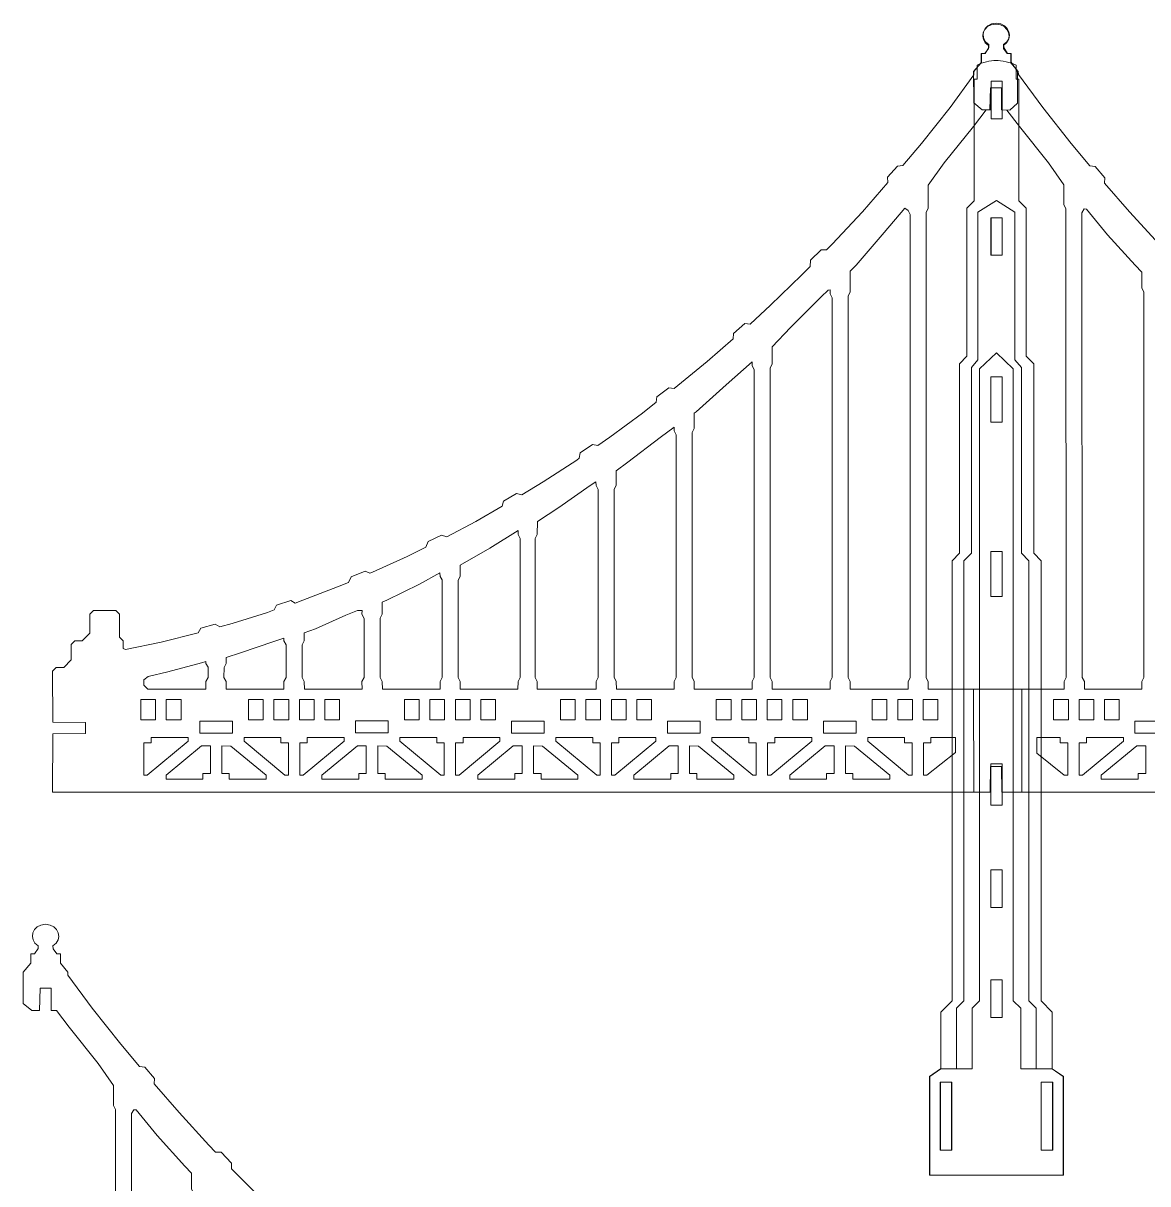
# Model space of a CAD drawing. Header units: inches. Extents: x 35 to 303, y 44 to 240.
# Drawn here: x 34.8 to 105.3, y 167.2 to 239.9 of the extents above; entities that cross this region are included whole.
import ezdxf

# ---------------------------------------------------------------- set-up
doc = ezdxf.new("R2010")
doc.units = ezdxf.units.IN
doc.header["$MEASUREMENT"] = 0
doc.layers.add('Layer 1', color=7, linetype='Continuous')

msp = doc.modelspace()

# ---------------------------------------------------------------- linework, layer by layer
at = {"layer": 'Layer 1', "color": 5, "lineweight": 9}
for points in [[(96.141, 233.946), (95.452, 233.946), (95.452, 236.298), (96.141, 236.298), (96.141, 233.946)], [(90.25, 228.191), (90.384, 227.954), (90.387, 198.936), (90.25, 198.701), (90.256, 198.226), (86.627, 198.226), (86.631, 198.701), (86.493, 198.946), (86.501, 222.834), (86.631, 223.096), (86.63, 224.4), (86.993, 224.768), (88.749, 226.829), (90.045, 228.34), (90.25, 228.191)], [(93.285, 174.427), (93.285, 178.227), (93.75, 178.702), (93.75, 206.253), (94.216, 206.727), (94.216, 218.365), (94.619, 218.84), (94.619, 228.103), (95.783, 228.831), (96.946, 228.103), (96.946, 218.84), (97.349, 218.365), (97.349, 206.727), (97.815, 206.253), (97.815, 178.702), (98.28, 178.227), (98.28, 174.427), (99.273, 174.427), (99.972, 173.952), (99.972, 167.777), (91.594, 167.777), (91.594, 173.952), (92.292, 174.427), (93.285, 174.427)], [(104.896, 223.333), (104.898, 224.34), (104.471, 224.775), (102.753, 226.683), (101.421, 228.292), (101.277, 228.298), (101.143, 228.06), (101.164, 198.938), (101.298, 198.701), (101.297, 198.226), (104.899, 198.226), (104.896, 198.701), (105.029, 198.938), (105.029, 223.096), (104.896, 223.333)], [(96.139, 225.395), (95.426, 225.395), (95.426, 227.748), (96.139, 227.748), (96.139, 225.395)], [(96.141, 225.395), (95.452, 225.395), (95.452, 227.748), (96.141, 227.748), (96.141, 225.395)], [(85.363, 222.987), (85.495, 222.736), (85.496, 198.946), (85.363, 198.701), (85.366, 198.226), (81.743, 198.226), (81.743, 198.701), (81.61, 198.946), (81.613, 218.347), (81.743, 218.583), (81.741, 219.666), (82.892, 220.871), (84.81, 222.782), (85.241, 223.22), (85.368, 223.222), (85.363, 222.987)], [(94.26, 174.427), (94.26, 178.227), (94.725, 178.702), (94.725, 218.278), (95.784, 219.275), (96.842, 218.278), (96.842, 178.702), (97.308, 178.227), (97.308, 174.427), (99.275, 174.427), (99.973, 173.952), (99.973, 167.777), (91.595, 167.777), (91.595, 173.952), (92.293, 174.427), (94.26, 174.427)], [(80.476, 218.475), (80.609, 218.231), (80.609, 198.938), (80.476, 198.701), (80.476, 198.226), (76.859, 198.226), (76.856, 198.701), (76.719, 198.962), (76.726, 214.3), (76.856, 214.546), (76.855, 215.496), (76.972, 215.587), (78.858, 217.273), (80.473, 218.716), (80.476, 218.475)], [(96.139, 214.945), (95.426, 214.945), (95.426, 217.773), (96.139, 217.773), (96.139, 214.945)], [(95.427, 214.945), (96.14, 214.945), (96.14, 217.773), (95.427, 217.773), (95.427, 214.945)], [(95.439, 214.945), (96.153, 214.945), (96.153, 217.773), (95.439, 217.773), (95.439, 214.945)], [(75.588, 214.394), (75.718, 214.154), (75.722, 198.946), (75.588, 198.701), (75.588, 198.226), (71.983, 198.226), (71.969, 198.701), (71.848, 198.962), (71.838, 210.738), (71.969, 210.983), (71.969, 211.886), (72.692, 212.439), (74.728, 213.975), (75.587, 214.621), (75.588, 214.394)], [(70.701, 210.983), (70.833, 210.721), (70.842, 198.946), (70.701, 198.701), (70.701, 198.226), (67.021, 198.226), (67.02, 198.701), (66.886, 198.947), (66.885, 207.646), (67.02, 207.896), (67.026, 208.713), (68.374, 209.592), (70.344, 210.978), (70.682, 211.211), (70.701, 210.983)], [(65.814, 207.896), (65.95, 207.646), (65.947, 198.94), (65.814, 198.701), (65.812, 198.226), (62.199, 198.226), (62.194, 198.701), (62.071, 198.946), (62.066, 205.047), (62.194, 205.283), (62.194, 205.98), (64.044, 207.045), (65.815, 208.147), (65.814, 207.896)], [(95.426, 204.02), (96.139, 204.02), (96.139, 206.848), (95.426, 206.848), (95.426, 204.02)], [(95.427, 204.02), (96.14, 204.02), (96.14, 206.848), (95.427, 206.848), (95.427, 204.02)], [(95.439, 204.02), (96.153, 204.02), (96.153, 206.848), (95.439, 206.848), (95.439, 204.02)], [(60.927, 205.283), (61.065, 205.064), (61.06, 198.946), (60.927, 198.701), (60.938, 198.226), (57.322, 198.226), (57.307, 198.701), (57.173, 198.946), (57.171, 202.669), (57.307, 202.908), (57.297, 203.663), (57.597, 203.789), (59.649, 204.799), (60.924, 205.509), (60.927, 205.283)], [(56.039, 202.908), (56.168, 202.652), (56.173, 198.938), (56.039, 198.701), (56.045, 198.226), (52.43, 198.226), (52.42, 198.701), (52.286, 198.938), (52.289, 201.004), (52.42, 201.245), (52.413, 201.749), (53.119, 201.995), (55.028, 202.854), (55.759, 203.151), (56.048, 203.152), (56.039, 202.908)], [(51.152, 201.245), (51.284, 201.004), (51.285, 198.938), (51.152, 198.701), (51.153, 198.226), (47.538, 198.226), (47.533, 198.701), (47.395, 198.946), (47.397, 199.577), (47.533, 199.821), (47.533, 200.206), (48.429, 200.502), (50.526, 201.211), (51.134, 201.422), (51.152, 201.245)], [(46.265, 199.821), (46.398, 199.594), (46.395, 198.946), (46.265, 198.701), (46.261, 198.226), (42.618, 198.226), (42.377, 198.463), (42.377, 198.807), (42.645, 199.004), (43.871, 199.312), (45.985, 199.869), (46.257, 199.945), (46.265, 199.821)], [(42.185, 197.571), (43.106, 197.571), (43.106, 196.296), (42.185, 196.296), (42.185, 197.571)], [(43.781, 197.571), (44.702, 197.571), (44.702, 196.296), (43.781, 196.296), (43.781, 197.571)], [(48.931, 197.571), (49.852, 197.571), (49.852, 196.296), (48.931, 196.296), (48.931, 197.571)], [(50.527, 197.571), (51.448, 197.571), (51.448, 196.296), (50.527, 196.296), (50.527, 197.571)], [(52.124, 197.571), (53.045, 197.571), (53.045, 196.296), (52.124, 196.296), (52.124, 197.571)], [(53.72, 197.571), (54.641, 197.571), (54.641, 196.296), (53.72, 196.296), (53.72, 197.571)], [(58.7, 197.571), (59.621, 197.571), (59.621, 196.296), (58.7, 196.296), (58.7, 197.571)], [(60.296, 197.571), (61.217, 197.571), (61.217, 196.296), (60.296, 196.296), (60.296, 197.571)], [(61.892, 197.571), (62.813, 197.571), (62.813, 196.296), (61.892, 196.296), (61.892, 197.571)], [(63.489, 197.571), (64.41, 197.571), (64.41, 196.296), (63.489, 196.296), (63.489, 197.571)], [(68.469, 197.571), (69.39, 197.571), (69.39, 196.296), (68.469, 196.296), (68.469, 197.571)], [(70.065, 197.571), (70.986, 197.571), (70.986, 196.296), (70.065, 196.296), (70.065, 197.571)], [(71.661, 197.571), (72.582, 197.571), (72.582, 196.296), (71.661, 196.296), (71.661, 197.571)], [(73.257, 197.571), (74.178, 197.571), (74.178, 196.296), (73.257, 196.296), (73.257, 197.571)], [(78.237, 197.571), (79.158, 197.571), (79.158, 196.296), (78.237, 196.296), (78.237, 197.571)], [(79.834, 197.571), (80.755, 197.571), (80.755, 196.296), (79.834, 196.296), (79.834, 197.571)], [(81.43, 197.571), (82.351, 197.571), (82.351, 196.296), (81.43, 196.296), (81.43, 197.571)], [(83.026, 197.571), (83.947, 197.571), (83.947, 196.296), (83.026, 196.296), (83.026, 197.571)], [(88.006, 197.571), (88.927, 197.571), (88.927, 196.296), (88.006, 196.296), (88.006, 197.571)], [(89.602, 197.571), (90.523, 197.571), (90.523, 196.296), (89.602, 196.296), (89.602, 197.571)], [(91.199, 197.571), (92.119, 197.571), (92.119, 196.296), (91.199, 196.296), (91.199, 197.571)], [(99.371, 197.571), (100.292, 197.571), (100.292, 196.296), (99.371, 196.296), (99.371, 197.571)], [(100.967, 197.571), (101.888, 197.571), (101.888, 196.296), (100.967, 196.296), (100.967, 197.571)], [(102.563, 197.571), (103.485, 197.571), (103.485, 196.296), (102.563, 196.296), (102.563, 197.571)], [(45.872, 195.458), (45.872, 196.207), (47.92, 196.207), (47.92, 195.458), (45.872, 195.458)], [(55.641, 195.48), (55.641, 196.229), (57.689, 196.229), (57.689, 195.48), (55.641, 195.48)], [(65.409, 195.458), (65.409, 196.207), (67.457, 196.207), (67.457, 195.458), (65.409, 195.458)], [(75.177, 195.458), (75.177, 196.207), (77.225, 196.207), (77.225, 195.458), (75.177, 195.458)], [(84.946, 195.458), (84.946, 196.207), (86.994, 196.207), (86.994, 195.458), (84.946, 195.458)], [(104.466, 195.458), (104.466, 196.207), (106.514, 196.207), (106.514, 195.458), (104.466, 195.458)], [(42.368, 192.824), (42.368, 194.853), (42.834, 194.853), (42.834, 195.199), (45.148, 195.199), (45.148, 194.962), (42.586, 192.824), (42.368, 192.824)], [(51.429, 192.824), (51.429, 194.853), (50.964, 194.853), (50.964, 195.199), (48.65, 195.199), (48.65, 194.962), (51.212, 192.824), (51.429, 192.824)], [(52.137, 192.824), (52.137, 194.853), (52.602, 194.853), (52.602, 195.199), (54.916, 195.199), (54.916, 194.962), (52.354, 192.824), (52.137, 192.824)], [(61.197, 192.824), (61.197, 194.853), (60.732, 194.853), (60.732, 195.199), (58.418, 195.199), (58.418, 194.962), (60.98, 192.824), (61.197, 192.824)], [(61.905, 192.824), (61.905, 194.853), (62.37, 194.853), (62.37, 195.199), (64.684, 195.199), (64.684, 194.962), (62.122, 192.824), (61.905, 192.824)], [(70.966, 192.824), (70.966, 194.853), (70.5, 194.853), (70.5, 195.199), (68.186, 195.199), (68.186, 194.962), (70.749, 192.824), (70.966, 192.824)], [(71.673, 192.824), (71.673, 194.853), (72.139, 194.853), (72.139, 195.199), (74.453, 195.199), (74.453, 194.962), (71.89, 192.824), (71.673, 192.824)], [(80.734, 192.824), (80.734, 194.853), (80.269, 194.853), (80.269, 195.199), (77.955, 195.199), (77.955, 194.962), (80.517, 192.824), (80.734, 192.824)], [(81.441, 192.824), (81.441, 194.853), (81.907, 194.853), (81.907, 195.199), (84.221, 195.199), (84.221, 194.962), (81.659, 192.824), (81.441, 192.824)], [(90.502, 192.824), (90.502, 194.853), (90.037, 194.853), (90.037, 195.199), (87.723, 195.199), (87.723, 194.962), (90.285, 192.824), (90.502, 192.824)], [(91.21, 192.824), (91.21, 194.853), (91.675, 194.853), (91.675, 195.199), (93.214, 195.199), (93.217, 194.258), (91.427, 192.824), (91.21, 192.824)], [(100.255, 192.824), (100.255, 194.853), (99.789, 194.853), (99.789, 195.199), (98.319, 195.199), (98.323, 194.198), (100.038, 192.824), (100.255, 192.824)], [(100.962, 192.824), (100.962, 194.853), (101.428, 194.853), (101.428, 195.199), (103.742, 195.199), (103.742, 194.962), (101.179, 192.824), (100.962, 192.824)], [(46.542, 194.661), (46.542, 192.933), (46.076, 192.933), (46.076, 192.587), (43.763, 192.587), (43.763, 192.824), (45.981, 194.659), (46.542, 194.661)], [(47.256, 194.661), (47.256, 192.933), (47.721, 192.933), (47.721, 192.587), (50.035, 192.587), (50.035, 192.824), (47.819, 194.657), (47.256, 194.661)], [(56.31, 194.661), (56.31, 192.933), (55.845, 192.933), (55.845, 192.587), (53.531, 192.587), (53.531, 192.824), (55.75, 194.659), (56.31, 194.661)], [(57.024, 194.661), (57.024, 192.933), (57.489, 192.933), (57.489, 192.587), (59.803, 192.587), (59.803, 192.824), (57.588, 194.657), (57.024, 194.661)], [(66.078, 194.661), (66.078, 192.933), (65.613, 192.933), (65.613, 192.587), (63.299, 192.587), (63.299, 192.824), (65.518, 194.659), (66.078, 194.661)], [(66.792, 194.661), (66.792, 192.933), (67.258, 192.933), (67.258, 192.587), (69.571, 192.587), (69.571, 192.824), (67.356, 194.657), (66.792, 194.661)], [(75.847, 194.661), (75.847, 192.933), (75.381, 192.933), (75.381, 192.587), (73.067, 192.587), (73.067, 192.824), (75.286, 194.659), (75.847, 194.661)], [(76.56, 194.661), (76.56, 192.933), (77.026, 192.933), (77.026, 192.587), (79.34, 192.587), (79.34, 192.824), (77.124, 194.657), (76.56, 194.661)], [(85.615, 194.661), (85.615, 192.933), (85.15, 192.933), (85.15, 192.587), (82.836, 192.587), (82.836, 192.824), (85.054, 194.659), (85.615, 194.661)], [(86.329, 194.661), (86.329, 192.933), (86.794, 192.933), (86.794, 192.587), (89.108, 192.587), (89.108, 192.824), (86.893, 194.657), (86.329, 194.661)], [(105.136, 194.661), (105.136, 192.933), (104.67, 192.933), (104.67, 192.587), (102.356, 192.587), (102.356, 192.824), (104.575, 194.659), (105.136, 194.661)], [(95.426, 190.957), (96.139, 190.957), (96.139, 193.548), (95.426, 193.548), (95.426, 190.957)], [(95.427, 190.957), (96.14, 190.957), (96.14, 193.548), (95.427, 193.548), (95.427, 190.957)], [(95.439, 190.957), (96.153, 190.957), (96.153, 193.548), (95.439, 193.548), (95.439, 190.957)], [(95.426, 184.544), (96.139, 184.544), (96.139, 186.897), (95.426, 186.897), (95.426, 184.544)], [(95.427, 184.544), (96.14, 184.544), (96.14, 186.897), (95.427, 186.897), (95.427, 184.544)], [(95.439, 184.544), (96.153, 184.544), (96.153, 186.897), (95.439, 186.897), (95.439, 184.544)], [(95.426, 177.657), (96.139, 177.657), (96.139, 180.01), (95.426, 180.01), (95.426, 177.657)], [(95.427, 177.657), (96.14, 177.657), (96.14, 180.01), (95.427, 180.01), (95.427, 177.657)], [(95.439, 177.657), (96.153, 177.657), (96.153, 180.01), (95.439, 180.01), (95.439, 177.657)], [(92.981, 173.597), (92.267, 173.597), (92.267, 169.344), (92.981, 169.344), (92.981, 173.597)], [(92.982, 173.597), (92.268, 173.597), (92.268, 169.344), (92.982, 169.344), (92.982, 173.597)], [(92.994, 173.597), (92.281, 173.597), (92.281, 169.344), (92.994, 169.344), (92.994, 173.597)], [(99.298, 173.597), (98.585, 173.597), (98.585, 169.344), (99.298, 169.344), (99.298, 173.597)], [(99.299, 173.597), (98.586, 173.597), (98.586, 169.344), (99.299, 169.344), (99.299, 173.597)], [(99.312, 173.597), (98.598, 173.597), (98.598, 169.344), (99.312, 169.344), (99.312, 173.597)], [(45.357, 166.897), (45.359, 167.906), (44.933, 168.343), (43.215, 170.256), (41.883, 171.87), (41.738, 171.876), (41.605, 171.638), (41.626, 142.43), (41.759, 142.192), (41.759, 141.716), (45.361, 141.716), (45.357, 142.192), (45.491, 142.43), (45.491, 166.659), (45.357, 166.897)]]:
    msp.add_lwpolyline(points, dxfattribs=at)
for points, knots in [([(36.676, 195.412), (36.676, 195.412), (38.719, 195.439), (38.719, 195.439), (38.719, 195.439), (38.719, 196.13), (38.719, 196.13), (38.719, 196.13), (36.67, 196.15), (36.67, 196.15), (36.67, 196.15), (36.659, 199.345), (36.659, 199.345), (36.659, 199.345), (36.891, 199.583), (36.891, 199.583), (36.891, 199.583), (37.357, 199.583), (37.357, 199.583), (37.357, 199.583), (37.822, 200.058), (37.822, 200.058), (37.822, 200.058), (37.822, 201.008), (37.822, 201.008), (37.822, 201.008), (38.055, 201.245), (38.055, 201.245), (38.055, 201.245), (38.52, 201.245), (38.52, 201.245), (38.52, 201.245), (38.986, 201.721), (38.986, 201.721), (38.986, 201.721), (38.986, 202.908), (38.986, 202.908), (38.986, 202.908), (39.219, 203.146), (39.219, 203.146), (39.219, 203.146), (40.615, 203.146), (40.615, 203.146), (40.615, 203.146), (40.848, 202.908), (40.848, 202.908), (40.848, 202.908), (40.848, 201.483), (40.848, 201.483), (40.848, 201.483), (41.081, 201.245), (41.081, 201.245), (41.081, 201.245), (41.081, 200.771), (41.081, 200.771), (41.081, 200.771), (41.234, 200.697), (41.234, 200.697), (41.234, 200.697), (43.466, 201.167), (43.466, 201.167), (43.466, 201.167), (45.778, 201.739), (45.778, 201.739), (45.778, 201.739), (45.941, 202.031), (45.941, 202.031), (45.941, 202.031), (46.838, 202.284), (46.838, 202.284), (46.838, 202.284), (47.124, 202.118), (47.124, 202.118), (47.124, 202.118), (47.911, 202.328), (47.911, 202.328), (47.911, 202.328), (50.122, 203.019), (50.122, 203.019), (50.122, 203.019), (50.534, 203.183), (50.534, 203.183), (50.534, 203.183), (50.685, 203.481), (50.685, 203.481), (50.685, 203.481), (51.572, 203.769), (51.572, 203.769), (51.572, 203.769), (51.864, 203.614), (51.864, 203.614), (51.864, 203.614), (52.324, 203.784), (52.324, 203.784), (52.324, 203.784), (54.516, 204.623), (54.516, 204.623), (54.516, 204.623), (55.2, 204.909), (55.2, 204.909), (55.2, 204.909), (55.364, 205.263), (55.364, 205.263), (55.364, 205.263), (56.23, 205.612), (56.23, 205.612), (56.23, 205.612), (56.532, 205.478), (56.532, 205.478), (56.532, 205.478), (56.696, 205.536), (56.696, 205.536), (56.696, 205.536), (58.865, 206.522), (58.865, 206.522), (58.865, 206.522), (60.049, 207.105), (60.049, 207.105), (60.049, 207.105), (60.182, 207.457), (60.182, 207.457), (60.182, 207.457), (61.024, 207.86), (61.024, 207.86), (61.024, 207.86), (61.361, 207.764), (61.361, 207.764), (61.361, 207.764), (63.162, 208.718), (63.162, 208.718), (63.162, 208.718), (64.826, 209.675), (64.826, 209.675), (64.826, 209.675), (64.908, 210), (64.908, 210), (64.908, 210), (65.711, 210.481), (65.711, 210.481), (65.711, 210.481), (66.06, 210.396), (66.06, 210.396), (66.06, 210.396), (67.398, 211.21), (67.398, 211.21), (67.398, 211.21), (69.491, 212.567), (69.491, 212.567), (69.491, 212.567), (69.643, 212.69), (69.643, 212.69), (69.643, 212.69), (69.708, 213.02), (69.708, 213.02), (69.708, 213.02), (70.482, 213.547), (70.482, 213.547), (70.482, 213.547), (70.805, 213.481), (70.805, 213.481), (70.805, 213.481), (71.566, 213.998), (71.566, 213.998), (71.566, 213.998), (73.621, 215.504), (73.621, 215.504), (73.621, 215.504), (74.474, 216.19), (74.474, 216.19), (74.474, 216.19), (74.519, 216.523), (74.519, 216.523), (74.519, 216.523), (75.262, 217.096), (75.262, 217.096), (75.262, 217.096), (75.588, 217.05), (75.588, 217.05), (75.588, 217.05), (77.671, 218.737), (77.671, 218.737), (77.671, 218.737), (79.293, 220.159), (79.293, 220.159), (79.293, 220.159), (79.318, 220.494), (79.318, 220.494), (79.318, 220.494), (80.024, 221.113), (80.024, 221.113), (80.024, 221.113), (80.353, 221.088), (80.353, 221.088), (80.353, 221.088), (81.631, 222.268), (81.631, 222.268), (81.631, 222.268), (83.574, 224.145), (83.574, 224.145), (83.574, 224.145), (84.122, 224.702), (84.122, 224.702), (84.122, 224.702), (84.135, 225.085), (84.135, 225.085), (84.135, 225.085), (84.803, 225.746), (84.803, 225.746), (84.803, 225.746), (85.143, 225.741), (85.143, 225.741), (85.143, 225.741), (85.493, 226.097), (85.493, 226.097), (85.493, 226.097), (87.385, 228.123), (87.385, 228.123), (87.385, 228.123), (88.982, 229.946), (88.982, 229.946), (88.982, 229.946), (88.964, 230.281), (88.964, 230.281), (88.964, 230.281), (89.587, 230.987), (89.587, 230.987), (89.587, 230.987), (89.921, 231.018), (89.921, 231.018), (89.921, 231.018), (91.085, 232.398), (91.085, 232.398), (91.085, 232.398), (92.892, 234.647), (92.892, 234.647), (92.892, 234.647), (94.374, 236.701), (94.374, 236.701), (94.374, 236.701), (94.375, 236.898), (94.375, 236.898), (94.375, 236.898), (94.84, 237.484), (94.84, 237.484), (94.84, 237.484), (94.84, 238.038), (94.84, 238.038), (94.84, 238.038), (95.073, 238.038), (95.073, 238.038), (95.073, 238.038), (95.309, 238.413), (95.309, 238.413), (95.309, 238.413), (95.307, 238.596), (95.307, 238.596), (94.657, 238.956), (94.928, 239.931), (95.771, 239.931), (96.615, 239.931), (96.885, 238.956), (96.235, 238.596), (96.235, 238.596), (96.242, 238.404), (96.242, 238.404), (96.242, 238.404), (96.469, 238.038), (96.469, 238.038), (96.469, 238.038), (96.702, 238.038), (96.702, 238.038), (96.702, 238.038), (96.702, 237.484), (96.702, 237.484), (96.702, 237.484), (97.099, 236.898), (97.099, 236.898), (97.099, 236.898), (97.105, 234.932), (97.105, 234.932), (97.105, 234.932), (96.632, 234.494), (96.632, 234.494), (96.632, 234.494), (96.155, 234.496), (96.155, 234.496), (96.155, 234.496), (96.112, 235.881), (96.112, 235.881), (96.112, 235.881), (95.43, 235.881), (95.43, 235.881), (95.43, 235.881), (95.43, 234.496), (95.43, 234.496), (95.43, 234.496), (95.136, 234.495), (95.136, 234.495), (95.136, 234.495), (94.346, 233.461), (94.346, 233.461), (94.346, 233.461), (92.511, 231.176), (92.511, 231.176), (92.511, 231.176), (91.504, 229.783), (91.504, 229.783), (91.504, 229.783), (91.518, 228.321), (91.518, 228.321), (91.518, 228.321), (91.383, 228.088), (91.383, 228.088), (91.383, 228.088), (91.38, 198.936), (91.38, 198.936), (91.38, 198.936), (91.518, 198.701), (91.518, 198.701), (91.518, 198.701), (91.519, 198.226), (91.519, 198.226), (91.519, 198.226), (97.382, 198.226), (97.382, 198.226), (97.382, 198.226), (97.387, 191.766), (97.387, 191.766), (97.387, 191.766), (96.151, 191.766), (96.151, 191.766), (96.151, 191.766), (96.1, 193.367), (96.1, 193.367), (96.1, 193.367), (95.409, 193.367), (95.409, 193.367), (95.409, 193.367), (95.421, 191.766), (95.421, 191.766), (95.421, 191.766), (36.659, 191.766), (36.659, 191.766), (36.659, 191.766), (36.676, 195.412), (36.676, 195.412)], [0, 0, 0, 0, 1, 1, 1, 2, 2, 2, 3, 3, 3, 4, 4, 4, 5, 5, 5, 6, 6, 6, 7, 7, 7, 8, 8, 8, 9, 9, 9, 10, 10, 10, 11, 11, 11, 12, 12, 12, 13, 13, 13, 14, 14, 14, 15, 15, 15, 16, 16, 16, 17, 17, 17, 18, 18, 18, 19, 19, 19, 20, 20, 20, 21, 21, 21, 22, 22, 22, 23, 23, 23, 24, 24, 24, 25, 25, 25, 26, 26, 26, 27, 27, 27, 28, 28, 28, 29, 29, 29, 30, 30, 30, 31, 31, 31, 32, 32, 32, 33, 33, 33, 34, 34, 34, 35, 35, 35, 36, 36, 36, 37, 37, 37, 38, 38, 38, 39, 39, 39, 40, 40, 40, 41, 41, 41, 42, 42, 42, 43, 43, 43, 44, 44, 44, 45, 45, 45, 46, 46, 46, 47, 47, 47, 48, 48, 48, 49, 49, 49, 50, 50, 50, 51, 51, 51, 52, 52, 52, 53, 53, 53, 54, 54, 54, 55, 55, 55, 56, 56, 56, 57, 57, 57, 58, 58, 58, 59, 59, 59, 60, 60, 60, 61, 61, 61, 62, 62, 62, 63, 63, 63, 64, 64, 64, 65, 65, 65, 66, 66, 66, 67, 67, 67, 68, 68, 68, 69, 69, 69, 70, 70, 70, 71, 71, 71, 72, 72, 72, 73, 73, 73, 74, 74, 74, 75, 75, 75, 76, 76, 76, 77, 77, 77, 78, 78, 78, 79, 79, 79, 80, 80, 80, 81, 81, 81, 82, 82, 82, 83, 83, 83, 84, 84, 84, 85, 85, 85, 86, 86, 86, 87, 87, 87, 88, 88, 88, 89, 89, 89, 90, 90, 90, 91, 91, 91, 92, 92, 92, 93, 93, 93, 94, 94, 94, 95, 95, 95, 96, 96, 96, 97, 97, 97, 98, 98, 98, 99, 99, 99, 100, 100, 100, 101, 101, 101, 102, 102, 102, 103, 103, 103, 104, 104, 104, 105, 105, 105, 106, 106, 106, 107, 107, 107, 108, 108, 108, 109, 109, 109, 110, 110, 110, 111, 111, 111, 112, 112, 112, 113, 113, 113, 114, 114, 114, 115, 115, 115, 115]), ([(94.362, 234.935), (94.362, 234.935), (94.359, 236.898), (94.359, 236.898), (94.359, 236.898), (94.824, 237.446), (94.824, 237.446), (94.824, 237.446), (94.824, 238.031), (94.824, 238.031), (94.824, 238.031), (95.057, 238.031), (95.057, 238.031), (95.057, 238.031), (95.294, 238.357), (95.294, 238.357), (95.294, 238.357), (95.291, 238.54), (95.291, 238.54), (94.641, 238.9), (94.912, 239.875), (95.755, 239.875), (96.599, 239.875), (96.869, 238.9), (96.22, 238.54), (96.22, 238.54), (96.226, 238.348), (96.226, 238.348), (96.226, 238.348), (96.454, 238.031), (96.454, 238.031), (96.454, 238.031), (96.686, 238.031), (96.686, 238.031), (96.686, 238.031), (96.686, 237.446), (96.686, 237.446), (96.686, 237.446), (97.152, 236.898), (97.152, 236.898), (97.152, 236.898), (97.158, 236.708), (97.158, 236.708), (97.158, 236.708), (98.683, 234.646), (98.683, 234.646), (98.683, 234.646), (100.477, 232.394), (100.477, 232.394), (100.477, 232.394), (101.645, 230.99), (101.645, 230.99), (101.645, 230.99), (101.973, 230.963), (101.973, 230.963), (101.973, 230.963), (102.576, 230.238), (102.576, 230.238), (102.576, 230.238), (102.549, 229.904), (102.549, 229.904), (102.549, 229.904), (104.128, 228.117), (104.128, 228.117), (104.128, 228.117), (105.985, 226.09), (105.985, 226.09), (105.985, 226.09), (106.402, 225.655), (106.402, 225.655), (106.402, 225.655), (106.754, 225.639), (106.754, 225.639), (106.754, 225.639), (107.397, 224.953), (107.397, 224.953), (107.397, 224.953), (107.405, 224.612), (107.405, 224.612), (107.405, 224.612), (107.861, 224.137), (107.861, 224.137), (107.861, 224.137), (109.756, 222.26), (109.756, 222.26), (109.756, 222.26), (111.139, 220.961), (111.139, 220.961), (111.139, 220.961), (111.468, 220.977), (111.468, 220.977), (111.468, 220.977), (112.157, 220.338), (112.157, 220.338), (112.157, 220.338), (112.173, 220.003), (112.173, 220.003), (112.173, 220.003), (113.604, 218.728), (113.604, 218.728), (113.604, 218.728), (115.555, 217.074), (115.555, 217.074), (115.555, 217.074), (115.997, 216.714), (115.997, 216.714), (115.997, 216.714), (116.323, 216.755), (116.323, 216.755), (116.323, 216.755), (117.058, 216.172), (117.058, 216.172), (117.058, 216.172), (117.099, 215.839), (117.099, 215.839), (117.099, 215.839), (117.523, 215.494), (117.523, 215.494), (117.523, 215.494), (119.509, 213.989), (119.509, 213.989), (119.509, 213.989), (120.777, 213.132), (120.777, 213.132), (120.777, 213.132), (121.102, 213.186), (121.102, 213.186), (121.102, 213.186), (121.858, 212.631), (121.858, 212.631), (121.858, 212.631), (121.949, 212.264), (121.949, 212.264), (121.949, 212.264), (123.53, 211.202), (123.53, 211.202), (123.53, 211.202), (125.564, 209.919), (125.564, 209.919), (125.564, 209.919), (125.884, 210.028), (125.884, 210.028), (125.884, 210.028), (126.685, 209.545), (126.685, 209.545), (126.685, 209.545), (126.8, 209.191), (126.8, 209.191), (126.8, 209.191), (127.614, 208.711), (127.614, 208.711), (127.614, 208.711), (129.678, 207.577), (129.678, 207.577), (129.678, 207.577), (130.26, 207.268), (130.26, 207.268), (130.26, 207.268), (130.571, 207.377), (130.571, 207.377), (130.571, 207.377), (131.407, 206.96), (131.407, 206.96), (131.407, 206.96), (131.541, 206.628), (131.541, 206.628), (131.541, 206.628), (131.758, 206.517), (131.758, 206.517), (131.758, 206.517), (133.851, 205.531), (133.851, 205.531), (133.851, 205.531), (135.075, 205.001), (135.075, 205.001), (135.075, 205.001), (135.386, 205.114), (135.386, 205.114), (135.386, 205.114), (136.254, 204.772), (136.254, 204.772), (136.254, 204.772), (136.388, 204.465), (136.388, 204.465), (136.388, 204.465), (138.079, 203.781), (138.079, 203.781), (138.079, 203.781), (139.712, 203.222), (139.712, 203.222), (139.712, 203.222), (140.01, 203.366), (140.01, 203.366), (140.01, 203.366), (140.887, 203.047), (140.887, 203.047), (140.887, 203.047), (141.052, 202.746), (141.052, 202.746), (141.052, 202.746), (142.358, 202.326), (142.358, 202.326), (142.358, 202.326), (144.422, 201.746), (144.422, 201.746), (144.422, 201.746), (144.706, 201.916), (144.706, 201.916), (144.706, 201.916), (145.607, 201.677), (145.607, 201.677), (145.607, 201.677), (145.787, 201.391), (145.787, 201.391), (145.787, 201.391), (146.687, 201.166), (146.687, 201.166), (146.687, 201.166), (148.869, 200.696), (148.869, 200.696), (148.869, 200.696), (149.154, 200.645), (149.154, 200.645), (149.154, 200.645), (149.495, 200.849), (149.495, 200.849), (149.495, 200.849), (150.409, 200.668), (150.409, 200.668), (150.409, 200.668), (150.593, 200.389), (150.593, 200.389), (150.593, 200.389), (151.062, 200.3), (151.062, 200.3), (151.062, 200.3), (153.265, 199.978), (153.265, 199.978), (153.265, 199.978), (154.11, 199.898), (154.11, 199.898), (154.11, 199.898), (154.367, 200.108), (154.367, 200.108), (154.367, 200.108), (155.293, 200.001), (155.293, 200.001), (155.293, 200.001), (155.498, 199.739), (155.498, 199.739), (155.498, 199.739), (157.704, 199.555), (157.704, 199.555), (157.704, 199.555), (158.654, 199.524), (158.654, 199.524), (158.654, 199.524), (158.897, 199.751), (158.897, 199.751), (158.897, 199.751), (159.827, 199.708), (159.827, 199.708), (159.827, 199.708), (160.049, 199.46), (160.049, 199.46), (160.049, 199.46), (162.191, 199.426), (162.191, 199.426), (162.191, 199.426), (163.481, 199.427), (163.481, 199.427), (163.481, 199.427), (163.714, 199.665), (163.714, 199.665), (163.714, 199.665), (164.179, 199.666), (164.179, 199.666), (164.179, 199.666), (164.181, 196.148), (164.181, 196.148), (164.181, 196.148), (162.145, 196.126), (162.145, 196.126), (162.145, 196.126), (162.145, 195.436), (162.145, 195.436), (162.145, 195.436), (164.181, 195.415), (164.181, 195.415), (164.181, 195.415), (164.178, 191.766), (164.178, 191.766), (164.178, 191.766), (96.126, 191.766), (96.126, 191.766), (96.126, 191.766), (96.096, 193.367), (96.096, 193.367), (96.096, 193.367), (95.406, 193.367), (95.406, 193.367), (95.406, 193.367), (95.397, 191.766), (95.397, 191.766), (95.397, 191.766), (94.361, 191.766), (94.361, 191.766), (94.361, 191.766), (94.355, 198.226), (94.355, 198.226), (94.355, 198.226), (100.034, 198.226), (100.034, 198.226), (100.034, 198.226), (100.03, 198.701), (100.03, 198.701), (100.03, 198.701), (100.163, 198.938), (100.163, 198.938), (100.163, 198.938), (100.142, 228.321), (100.142, 228.321), (100.142, 228.321), (100.009, 228.559), (100.009, 228.559), (100.009, 228.559), (100.015, 229.81), (100.015, 229.81), (100.015, 229.81), (99.046, 231.179), (99.046, 231.179), (99.046, 231.179), (97.226, 233.463), (97.226, 233.463), (97.226, 233.463), (96.44, 234.493), (96.44, 234.493), (96.44, 234.493), (96.096, 234.496), (96.096, 234.496), (96.096, 234.496), (96.096, 235.881), (96.096, 235.881), (96.096, 235.881), (95.414, 235.881), (95.414, 235.881), (95.414, 235.881), (95.372, 234.496), (95.372, 234.496), (95.372, 234.496), (94.899, 234.495), (94.899, 234.495), (94.899, 234.495), (94.362, 234.935), (94.362, 234.935)], [0, 0, 0, 0, 1, 1, 1, 2, 2, 2, 3, 3, 3, 4, 4, 4, 5, 5, 5, 6, 6, 6, 7, 7, 7, 8, 8, 8, 9, 9, 9, 10, 10, 10, 11, 11, 11, 12, 12, 12, 13, 13, 13, 14, 14, 14, 15, 15, 15, 16, 16, 16, 17, 17, 17, 18, 18, 18, 19, 19, 19, 20, 20, 20, 21, 21, 21, 22, 22, 22, 23, 23, 23, 24, 24, 24, 25, 25, 25, 26, 26, 26, 27, 27, 27, 28, 28, 28, 29, 29, 29, 30, 30, 30, 31, 31, 31, 32, 32, 32, 33, 33, 33, 34, 34, 34, 35, 35, 35, 36, 36, 36, 37, 37, 37, 38, 38, 38, 39, 39, 39, 40, 40, 40, 41, 41, 41, 42, 42, 42, 43, 43, 43, 44, 44, 44, 45, 45, 45, 46, 46, 46, 47, 47, 47, 48, 48, 48, 49, 49, 49, 50, 50, 50, 51, 51, 51, 52, 52, 52, 53, 53, 53, 54, 54, 54, 55, 55, 55, 56, 56, 56, 57, 57, 57, 58, 58, 58, 59, 59, 59, 60, 60, 60, 61, 61, 61, 62, 62, 62, 63, 63, 63, 64, 64, 64, 65, 65, 65, 66, 66, 66, 67, 67, 67, 68, 68, 68, 69, 69, 69, 70, 70, 70, 71, 71, 71, 72, 72, 72, 73, 73, 73, 74, 74, 74, 75, 75, 75, 76, 76, 76, 77, 77, 77, 78, 78, 78, 79, 79, 79, 80, 80, 80, 81, 81, 81, 82, 82, 82, 83, 83, 83, 84, 84, 84, 85, 85, 85, 86, 86, 86, 87, 87, 87, 88, 88, 88, 89, 89, 89, 90, 90, 90, 91, 91, 91, 92, 92, 92, 93, 93, 93, 94, 94, 94, 95, 95, 95, 96, 96, 96, 97, 97, 97, 98, 98, 98, 99, 99, 99, 100, 100, 100, 101, 101, 101, 102, 102, 102, 103, 103, 103, 104, 104, 104, 105, 105, 105, 106, 106, 106, 107, 107, 107, 108, 108, 108, 109, 109, 109, 110, 110, 110, 111, 111, 111, 112, 112, 112, 113, 113, 113, 114, 114, 114, 115, 115, 115, 116, 116, 116, 117, 117, 117, 118, 118, 118, 118]), ([(92.305, 174.427), (92.305, 174.427), (92.305, 177.989), (92.305, 177.989), (92.305, 177.989), (93.004, 178.702), (93.004, 178.702), (93.004, 178.702), (93.004, 206.253), (93.004, 206.253), (93.004, 206.253), (93.469, 206.727), (93.469, 206.727), (93.469, 206.727), (93.469, 218.603), (93.469, 218.603), (93.469, 218.603), (93.935, 219.078), (93.935, 219.078), (93.935, 219.078), (93.935, 228.34), (93.935, 228.34), (93.935, 228.34), (94.4, 228.815), (94.4, 228.815), (94.4, 228.815), (94.4, 236.416), (94.4, 236.416), (94.4, 236.416), (94.574, 236.416), (94.574, 236.416), (94.574, 236.416), (94.574, 237.309), (94.574, 237.309), (94.919, 237.495), (95.4, 237.586), (95.75, 237.598), (96.1, 237.586), (96.674, 237.495), (97.018, 237.309), (97.018, 237.309), (97.018, 236.416), (97.018, 236.416), (97.018, 236.416), (97.193, 236.416), (97.193, 236.416), (97.193, 236.416), (97.193, 228.815), (97.193, 228.815), (97.193, 228.815), (97.658, 228.34), (97.658, 228.34), (97.658, 228.34), (97.658, 219.078), (97.658, 219.078), (97.658, 219.078), (98.123, 218.603), (98.123, 218.603), (98.123, 218.603), (98.123, 206.727), (98.123, 206.727), (98.123, 206.727), (98.589, 206.253), (98.589, 206.253), (98.589, 206.253), (98.589, 178.702), (98.589, 178.702), (98.589, 178.702), (99.287, 177.989), (99.287, 177.989), (99.287, 177.989), (99.287, 174.427), (99.287, 174.427), (99.287, 174.427), (99.986, 173.952), (99.986, 173.952), (99.986, 173.952), (99.986, 167.777), (99.986, 167.777), (99.986, 167.777), (91.607, 167.777), (91.607, 167.777), (91.607, 167.777), (91.607, 173.952), (91.607, 173.952), (91.607, 173.952), (92.305, 174.427), (92.305, 174.427)], [0, 0, 0, 0, 1, 1, 1, 2, 2, 2, 3, 3, 3, 4, 4, 4, 5, 5, 5, 6, 6, 6, 7, 7, 7, 8, 8, 8, 9, 9, 9, 10, 10, 10, 11, 11, 11, 12, 12, 12, 13, 13, 13, 14, 14, 14, 15, 15, 15, 16, 16, 16, 17, 17, 17, 18, 18, 18, 19, 19, 19, 20, 20, 20, 21, 21, 21, 22, 22, 22, 23, 23, 23, 24, 24, 24, 25, 25, 25, 26, 26, 26, 27, 27, 27, 28, 28, 28, 29, 29, 29, 29]), ([(34.823, 178.532), (34.823, 178.532), (34.82, 180.501), (34.82, 180.501), (34.82, 180.501), (35.286, 181.05), (35.286, 181.05), (35.286, 181.05), (35.286, 181.638), (35.286, 181.638), (35.286, 181.638), (35.519, 181.638), (35.519, 181.638), (35.519, 181.638), (35.755, 181.964), (35.755, 181.964), (35.755, 181.964), (35.753, 182.148), (35.753, 182.148), (35.103, 182.509), (35.373, 183.487), (36.217, 183.487), (37.06, 183.487), (37.331, 182.509), (36.681, 182.148), (36.681, 182.148), (36.687, 181.955), (36.687, 181.955), (36.687, 181.955), (36.915, 181.638), (36.915, 181.638), (36.915, 181.638), (37.148, 181.638), (37.148, 181.638), (37.148, 181.638), (37.148, 181.05), (37.148, 181.05), (37.148, 181.05), (37.613, 180.501), (37.613, 180.501), (37.613, 180.501), (37.619, 180.311), (37.619, 180.311), (37.619, 180.311), (39.144, 178.242), (39.144, 178.242), (39.144, 178.242), (40.938, 175.984), (40.938, 175.984), (40.938, 175.984), (42.107, 174.576), (42.107, 174.576), (42.107, 174.576), (42.435, 174.548), (42.435, 174.548), (42.435, 174.548), (43.037, 173.822), (43.037, 173.822), (43.037, 173.822), (43.01, 173.486), (43.01, 173.486), (43.01, 173.486), (44.59, 171.694), (44.59, 171.694), (44.59, 171.694), (46.446, 169.661), (46.446, 169.661), (46.446, 169.661), (46.864, 169.225), (46.864, 169.225), (46.864, 169.225), (47.215, 169.209), (47.215, 169.209), (47.215, 169.209), (47.859, 168.521), (47.859, 168.521), (47.859, 168.521), (47.866, 168.179), (47.866, 168.179), (47.866, 168.179), (48.322, 167.703), (48.322, 167.703), (48.322, 167.703), (50.218, 165.82), (50.218, 165.82), (50.218, 165.82), (51.601, 164.518), (51.601, 164.518), (51.601, 164.518), (51.93, 164.534), (51.93, 164.534), (51.93, 164.534), (52.618, 163.893), (52.618, 163.893), (52.618, 163.893), (52.634, 163.556), (52.634, 163.556), (52.634, 163.556), (54.065, 162.278), (54.065, 162.278), (54.065, 162.278), (56.016, 160.619), (56.016, 160.619), (56.016, 160.619), (56.458, 160.258), (56.458, 160.258), (56.458, 160.258), (56.785, 160.3), (56.785, 160.3), (56.785, 160.3), (57.52, 159.715), (57.52, 159.715), (57.52, 159.715), (57.56, 159.38), (57.56, 159.38), (57.56, 159.38), (57.985, 159.035), (57.985, 159.035), (57.985, 159.035), (59.97, 157.525), (59.97, 157.525), (59.97, 157.525), (61.239, 156.666), (61.239, 156.666), (61.239, 156.666), (61.564, 156.72), (61.564, 156.72), (61.564, 156.72), (62.319, 156.163), (62.319, 156.163), (62.319, 156.163), (62.411, 155.795), (62.411, 155.795), (62.411, 155.795), (63.991, 154.729), (63.991, 154.729), (63.991, 154.729), (66.025, 153.443), (66.025, 153.443), (66.025, 153.443), (66.345, 153.552), (66.345, 153.552), (66.345, 153.552), (67.147, 153.068), (67.147, 153.068), (67.147, 153.068), (67.262, 152.712), (67.262, 152.712), (67.262, 152.712), (68.075, 152.232), (68.075, 152.232), (68.075, 152.232), (70.14, 151.094), (70.14, 151.094), (70.14, 151.094), (70.721, 150.784), (70.721, 150.784), (70.721, 150.784), (71.033, 150.894), (71.033, 150.894), (71.033, 150.894), (71.869, 150.475), (71.869, 150.475), (71.869, 150.475), (72.002, 150.142), (72.002, 150.142), (72.002, 150.142), (72.219, 150.031), (72.219, 150.031), (72.219, 150.031), (74.312, 149.042), (74.312, 149.042), (74.312, 149.042), (75.537, 148.511), (75.537, 148.511), (75.537, 148.511), (75.847, 148.624), (75.847, 148.624), (75.847, 148.624), (76.716, 148.281), (76.716, 148.281), (76.716, 148.281), (76.849, 147.973), (76.849, 147.973), (76.849, 147.973), (78.54, 147.287), (78.54, 147.287), (78.54, 147.287), (80.174, 146.726), (80.174, 146.726), (80.174, 146.726), (80.471, 146.871), (80.471, 146.871), (80.471, 146.871), (81.348, 146.551), (81.348, 146.551), (81.348, 146.551), (81.513, 146.249), (81.513, 146.249), (81.513, 146.249), (82.82, 145.827), (82.82, 145.827), (82.82, 145.827), (84.884, 145.246), (84.884, 145.246), (84.884, 145.246), (85.167, 145.417), (85.167, 145.417), (85.167, 145.417), (86.068, 145.177), (86.068, 145.177), (86.068, 145.177), (86.248, 144.89), (86.248, 144.89), (86.248, 144.89), (87.149, 144.664), (87.149, 144.664), (87.149, 144.664), (89.33, 144.193), (89.33, 144.193), (89.33, 144.193), (89.616, 144.141), (89.616, 144.141), (89.616, 144.141), (89.956, 144.346), (89.956, 144.346), (89.956, 144.346), (90.87, 144.164), (90.87, 144.164), (90.87, 144.164), (91.054, 143.885), (91.054, 143.885), (91.054, 143.885), (91.523, 143.796), (91.523, 143.796), (91.523, 143.796), (93.727, 143.473), (93.727, 143.473), (93.727, 143.473), (94.572, 143.393), (94.572, 143.393), (94.572, 143.393), (94.829, 143.603), (94.829, 143.603), (94.829, 143.603), (95.754, 143.496), (95.754, 143.496), (95.754, 143.496), (95.959, 143.233), (95.959, 143.233), (95.959, 143.233), (98.165, 143.048), (98.165, 143.048), (98.165, 143.048), (99.116, 143.018), (99.116, 143.018), (99.116, 143.018), (99.359, 143.245), (99.359, 143.245), (99.359, 143.245), (100.289, 143.202), (100.289, 143.202), (100.289, 143.202), (100.511, 142.953), (100.511, 142.953), (100.511, 142.953), (102.652, 142.919), (102.652, 142.919), (102.652, 142.919), (103.943, 142.921), (103.943, 142.921), (103.943, 142.921), (104.175, 143.159), (104.175, 143.159), (104.175, 143.159), (104.64, 143.16), (104.64, 143.16), (104.64, 143.16), (104.642, 139.631), (104.642, 139.631), (104.642, 139.631), (102.607, 139.61), (102.607, 139.61), (102.607, 139.61), (102.607, 138.918), (102.607, 138.918), (102.607, 138.918), (104.642, 138.896), (104.642, 138.896), (104.642, 138.896), (104.639, 135.236), (104.639, 135.236), (104.639, 135.236), (36.588, 135.236), (36.588, 135.236), (36.588, 135.236), (36.558, 136.843), (36.558, 136.843), (36.558, 136.843), (35.867, 136.843), (35.867, 136.843), (35.867, 136.843), (35.858, 135.236), (35.858, 135.236), (35.858, 135.236), (34.822, 135.236), (34.822, 135.236), (34.822, 135.236), (34.816, 141.716), (34.816, 141.716), (34.816, 141.716), (40.495, 141.716), (40.495, 141.716), (40.495, 141.716), (40.491, 142.192), (40.491, 142.192), (40.491, 142.192), (40.625, 142.43), (40.625, 142.43), (40.625, 142.43), (40.603, 171.899), (40.603, 171.899), (40.603, 171.899), (40.47, 172.137), (40.47, 172.137), (40.47, 172.137), (40.476, 173.392), (40.476, 173.392), (40.476, 173.392), (39.507, 174.765), (39.507, 174.765), (39.507, 174.765), (37.687, 177.056), (37.687, 177.056), (37.687, 177.056), (36.902, 178.089), (36.902, 178.089), (36.902, 178.089), (36.558, 178.092), (36.558, 178.092), (36.558, 178.092), (36.558, 179.481), (36.558, 179.481), (36.558, 179.481), (35.876, 179.481), (35.876, 179.481), (35.876, 179.481), (35.833, 178.092), (35.833, 178.092), (35.833, 178.092), (35.36, 178.091), (35.36, 178.091), (35.36, 178.091), (34.823, 178.532), (34.823, 178.532)], [0, 0, 0, 0, 1, 1, 1, 2, 2, 2, 3, 3, 3, 4, 4, 4, 5, 5, 5, 6, 6, 6, 7, 7, 7, 8, 8, 8, 9, 9, 9, 10, 10, 10, 11, 11, 11, 12, 12, 12, 13, 13, 13, 14, 14, 14, 15, 15, 15, 16, 16, 16, 17, 17, 17, 18, 18, 18, 19, 19, 19, 20, 20, 20, 21, 21, 21, 22, 22, 22, 23, 23, 23, 24, 24, 24, 25, 25, 25, 26, 26, 26, 27, 27, 27, 28, 28, 28, 29, 29, 29, 30, 30, 30, 31, 31, 31, 32, 32, 32, 33, 33, 33, 34, 34, 34, 35, 35, 35, 36, 36, 36, 37, 37, 37, 38, 38, 38, 39, 39, 39, 40, 40, 40, 41, 41, 41, 42, 42, 42, 43, 43, 43, 44, 44, 44, 45, 45, 45, 46, 46, 46, 47, 47, 47, 48, 48, 48, 49, 49, 49, 50, 50, 50, 51, 51, 51, 52, 52, 52, 53, 53, 53, 54, 54, 54, 55, 55, 55, 56, 56, 56, 57, 57, 57, 58, 58, 58, 59, 59, 59, 60, 60, 60, 61, 61, 61, 62, 62, 62, 63, 63, 63, 64, 64, 64, 65, 65, 65, 66, 66, 66, 67, 67, 67, 68, 68, 68, 69, 69, 69, 70, 70, 70, 71, 71, 71, 72, 72, 72, 73, 73, 73, 74, 74, 74, 75, 75, 75, 76, 76, 76, 77, 77, 77, 78, 78, 78, 79, 79, 79, 80, 80, 80, 81, 81, 81, 82, 82, 82, 83, 83, 83, 84, 84, 84, 85, 85, 85, 86, 86, 86, 87, 87, 87, 88, 88, 88, 89, 89, 89, 90, 90, 90, 91, 91, 91, 92, 92, 92, 93, 93, 93, 94, 94, 94, 95, 95, 95, 96, 96, 96, 97, 97, 97, 98, 98, 98, 99, 99, 99, 100, 100, 100, 101, 101, 101, 102, 102, 102, 103, 103, 103, 104, 104, 104, 105, 105, 105, 106, 106, 106, 107, 107, 107, 108, 108, 108, 109, 109, 109, 110, 110, 110, 111, 111, 111, 112, 112, 112, 113, 113, 113, 114, 114, 114, 115, 115, 115, 116, 116, 116, 117, 117, 117, 118, 118, 118, 118]), ([(174.722, 178.532), (174.722, 178.532), (174.725, 180.501), (174.725, 180.501), (174.725, 180.501), (174.259, 181.05), (174.259, 181.05), (174.259, 181.05), (174.259, 181.638), (174.259, 181.638), (174.259, 181.638), (174.027, 181.638), (174.027, 181.638), (174.027, 181.638), (173.79, 181.964), (173.79, 181.964), (173.79, 181.964), (173.793, 182.148), (173.793, 182.148), (174.443, 182.509), (174.172, 183.487), (173.329, 183.487), (172.485, 183.487), (172.215, 182.509), (172.864, 182.148), (172.864, 182.148), (172.858, 181.955), (172.858, 181.955), (172.858, 181.955), (172.63, 181.638), (172.63, 181.638), (172.63, 181.638), (172.398, 181.638), (172.398, 181.638), (172.398, 181.638), (172.398, 181.05), (172.398, 181.05), (172.398, 181.05), (171.932, 180.501), (171.932, 180.501), (171.932, 180.501), (171.926, 180.311), (171.926, 180.311), (171.926, 180.311), (170.401, 178.242), (170.401, 178.242), (170.401, 178.242), (168.607, 175.984), (168.607, 175.984), (168.607, 175.984), (167.439, 174.576), (167.439, 174.576), (167.439, 174.576), (167.11, 174.548), (167.11, 174.548), (167.11, 174.548), (166.508, 173.822), (166.508, 173.822), (166.508, 173.822), (166.535, 173.486), (166.535, 173.486), (166.535, 173.486), (164.956, 171.694), (164.956, 171.694), (164.956, 171.694), (163.099, 169.661), (163.099, 169.661), (163.099, 169.661), (162.682, 169.225), (162.682, 169.225), (162.682, 169.225), (162.33, 169.209), (162.33, 169.209), (162.33, 169.209), (161.687, 168.521), (161.687, 168.521), (161.687, 168.521), (161.679, 168.179), (161.679, 168.179), (161.679, 168.179), (161.223, 167.703), (161.223, 167.703), (161.223, 167.703), (159.327, 165.82), (159.327, 165.82), (159.327, 165.82), (157.944, 164.518), (157.944, 164.518), (157.944, 164.518), (157.616, 164.534), (157.616, 164.534), (157.616, 164.534), (156.927, 163.893), (156.927, 163.893), (156.927, 163.893), (156.911, 163.556), (156.911, 163.556), (156.911, 163.556), (155.48, 162.278), (155.48, 162.278), (155.48, 162.278), (153.529, 160.619), (153.529, 160.619), (153.529, 160.619), (153.087, 160.258), (153.087, 160.258), (153.087, 160.258), (152.761, 160.3), (152.761, 160.3), (152.761, 160.3), (152.026, 159.715), (152.026, 159.715), (152.026, 159.715), (151.985, 159.38), (151.985, 159.38), (151.985, 159.38), (151.561, 159.035), (151.561, 159.035), (151.561, 159.035), (149.575, 157.525), (149.575, 157.525), (149.575, 157.525), (148.307, 156.666), (148.307, 156.666), (148.307, 156.666), (147.982, 156.72), (147.982, 156.72), (147.982, 156.72), (147.226, 156.163), (147.226, 156.163), (147.226, 156.163), (147.135, 155.795), (147.135, 155.795), (147.135, 155.795), (145.554, 154.729), (145.554, 154.729), (145.554, 154.729), (143.52, 153.443), (143.52, 153.443), (143.52, 153.443), (143.201, 153.552), (143.201, 153.552), (143.201, 153.552), (142.399, 153.068), (142.399, 153.068), (142.399, 153.068), (142.284, 152.712), (142.284, 152.712), (142.284, 152.712), (141.47, 152.232), (141.47, 152.232), (141.47, 152.232), (139.406, 151.094), (139.406, 151.094), (139.406, 151.094), (138.824, 150.784), (138.824, 150.784), (138.824, 150.784), (138.513, 150.894), (138.513, 150.894), (138.513, 150.894), (137.677, 150.475), (137.677, 150.475), (137.677, 150.475), (137.543, 150.142), (137.543, 150.142), (137.543, 150.142), (137.326, 150.031), (137.326, 150.031), (137.326, 150.031), (135.233, 149.042), (135.233, 149.042), (135.233, 149.042), (134.008, 148.511), (134.008, 148.511), (134.008, 148.511), (133.698, 148.624), (133.698, 148.624), (133.698, 148.624), (132.83, 148.281), (132.83, 148.281), (132.83, 148.281), (132.696, 147.973), (132.696, 147.973), (132.696, 147.973), (131.005, 147.287), (131.005, 147.287), (131.005, 147.287), (129.372, 146.726), (129.372, 146.726), (129.372, 146.726), (129.074, 146.871), (129.074, 146.871), (129.074, 146.871), (128.197, 146.551), (128.197, 146.551), (128.197, 146.551), (128.032, 146.249), (128.032, 146.249), (128.032, 146.249), (126.725, 145.827), (126.725, 145.827), (126.725, 145.827), (124.662, 145.246), (124.662, 145.246), (124.662, 145.246), (124.378, 145.417), (124.378, 145.417), (124.378, 145.417), (123.477, 145.177), (123.477, 145.177), (123.477, 145.177), (123.297, 144.89), (123.297, 144.89), (123.297, 144.89), (122.397, 144.664), (122.397, 144.664), (122.397, 144.664), (120.215, 144.193), (120.215, 144.193), (120.215, 144.193), (119.93, 144.141), (119.93, 144.141), (119.93, 144.141), (119.589, 144.346), (119.589, 144.346), (119.589, 144.346), (118.675, 144.164), (118.675, 144.164), (118.675, 144.164), (118.491, 143.885), (118.491, 143.885), (118.491, 143.885), (118.022, 143.796), (118.022, 143.796), (118.022, 143.796), (115.818, 143.473), (115.818, 143.473), (115.818, 143.473), (114.974, 143.393), (114.974, 143.393), (114.974, 143.393), (114.717, 143.603), (114.717, 143.603), (114.717, 143.603), (113.791, 143.496), (113.791, 143.496), (113.791, 143.496), (113.586, 143.233), (113.586, 143.233), (113.586, 143.233), (111.38, 143.048), (111.38, 143.048), (111.38, 143.048), (110.43, 143.018), (110.43, 143.018), (110.43, 143.018), (110.187, 143.245), (110.187, 143.245), (110.187, 143.245), (109.257, 143.202), (109.257, 143.202), (109.257, 143.202), (109.035, 142.953), (109.035, 142.953), (109.035, 142.953), (106.893, 142.919), (106.893, 142.919), (106.893, 142.919), (105.603, 142.921), (105.603, 142.921), (105.603, 142.921), (105.37, 143.159), (105.37, 143.159), (105.37, 143.159), (104.905, 143.16), (104.905, 143.16), (104.905, 143.16), (104.903, 139.631), (104.903, 139.631), (104.903, 139.631), (106.939, 139.61), (106.939, 139.61), (106.939, 139.61), (106.939, 138.918), (106.939, 138.918), (106.939, 138.918), (104.903, 138.896), (104.903, 138.896), (104.903, 138.896), (104.906, 135.236), (104.906, 135.236), (104.906, 135.236), (172.958, 135.236), (172.958, 135.236), (172.958, 135.236), (172.988, 136.843), (172.988, 136.843), (172.988, 136.843), (173.678, 136.843), (173.678, 136.843), (173.678, 136.843), (173.687, 135.236), (173.687, 135.236), (173.687, 135.236), (174.723, 135.236), (174.723, 135.236), (174.723, 135.236), (174.729, 141.716), (174.729, 141.716), (174.729, 141.716), (169.05, 141.716), (169.05, 141.716), (169.05, 141.716), (169.054, 142.192), (169.054, 142.192), (169.054, 142.192), (168.921, 142.43), (168.921, 142.43), (168.921, 142.43), (168.942, 171.899), (168.942, 171.899), (168.942, 171.899), (169.075, 172.137), (169.075, 172.137), (169.075, 172.137), (169.069, 173.392), (169.069, 173.392), (169.069, 173.392), (170.038, 174.765), (170.038, 174.765), (170.038, 174.765), (171.858, 177.056), (171.858, 177.056), (171.858, 177.056), (172.644, 178.089), (172.644, 178.089), (172.644, 178.089), (172.988, 178.092), (172.988, 178.092), (172.988, 178.092), (172.988, 179.481), (172.988, 179.481), (172.988, 179.481), (173.669, 179.481), (173.669, 179.481), (173.669, 179.481), (173.712, 178.092), (173.712, 178.092), (173.712, 178.092), (174.185, 178.091), (174.185, 178.091), (174.185, 178.091), (174.722, 178.532), (174.722, 178.532)], [0, 0, 0, 0, 1, 1, 1, 2, 2, 2, 3, 3, 3, 4, 4, 4, 5, 5, 5, 6, 6, 6, 7, 7, 7, 8, 8, 8, 9, 9, 9, 10, 10, 10, 11, 11, 11, 12, 12, 12, 13, 13, 13, 14, 14, 14, 15, 15, 15, 16, 16, 16, 17, 17, 17, 18, 18, 18, 19, 19, 19, 20, 20, 20, 21, 21, 21, 22, 22, 22, 23, 23, 23, 24, 24, 24, 25, 25, 25, 26, 26, 26, 27, 27, 27, 28, 28, 28, 29, 29, 29, 30, 30, 30, 31, 31, 31, 32, 32, 32, 33, 33, 33, 34, 34, 34, 35, 35, 35, 36, 36, 36, 37, 37, 37, 38, 38, 38, 39, 39, 39, 40, 40, 40, 41, 41, 41, 42, 42, 42, 43, 43, 43, 44, 44, 44, 45, 45, 45, 46, 46, 46, 47, 47, 47, 48, 48, 48, 49, 49, 49, 50, 50, 50, 51, 51, 51, 52, 52, 52, 53, 53, 53, 54, 54, 54, 55, 55, 55, 56, 56, 56, 57, 57, 57, 58, 58, 58, 59, 59, 59, 60, 60, 60, 61, 61, 61, 62, 62, 62, 63, 63, 63, 64, 64, 64, 65, 65, 65, 66, 66, 66, 67, 67, 67, 68, 68, 68, 69, 69, 69, 70, 70, 70, 71, 71, 71, 72, 72, 72, 73, 73, 73, 74, 74, 74, 75, 75, 75, 76, 76, 76, 77, 77, 77, 78, 78, 78, 79, 79, 79, 80, 80, 80, 81, 81, 81, 82, 82, 82, 83, 83, 83, 84, 84, 84, 85, 85, 85, 86, 86, 86, 87, 87, 87, 88, 88, 88, 89, 89, 89, 90, 90, 90, 91, 91, 91, 92, 92, 92, 93, 93, 93, 94, 94, 94, 95, 95, 95, 96, 96, 96, 97, 97, 97, 98, 98, 98, 99, 99, 99, 100, 100, 100, 101, 101, 101, 102, 102, 102, 103, 103, 103, 104, 104, 104, 105, 105, 105, 106, 106, 106, 107, 107, 107, 108, 108, 108, 109, 109, 109, 110, 110, 110, 111, 111, 111, 112, 112, 112, 113, 113, 113, 114, 114, 114, 115, 115, 115, 116, 116, 116, 117, 117, 117, 118, 118, 118, 118])]:
    msp.add_open_spline(points, degree=3, knots=knots, dxfattribs=at)

doc.saveas('drawing.dxf')
